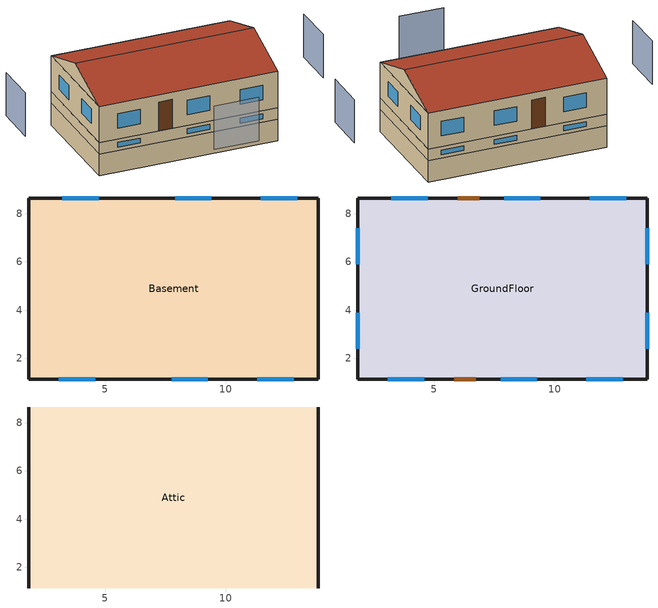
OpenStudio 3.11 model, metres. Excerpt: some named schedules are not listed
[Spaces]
Basement
 floor foundation (SFD_BasementFloor): 13.83,8.64 13.83,1.14 1.83,1.14 1.83,8.64 z-1.5
 wall outside (Surface 13 c tbd): 1.83,8.64 1.83,1.14 z0:0.8
 wall outside (Surface 14 c tbd): 13.83,8.64 1.83,8.64 z0:0.8
 wall outside (Surface 15 c tbd): 13.83,1.14 13.83,8.64 z0:0.8
 wall outside (Surface 17 c tbd): 1.83,1.14 13.83,1.14 z0:0.8
 wall foundation (SFD_1986-2012_BasementWall): 1.83,1.14 13.83,1.14 13.83,8.64 1.83,8.64 1.83,1.14 z-1.5:0
 window: 3.08,1.14 4.58,1.14 / 4.72,8.64 3.22,8.64 / 12.95,8.64 11.45,8.64 z0.23:0.57; 7.75,1.14 9.25,1.14 / 9.4,8.64 7.9,8.64 z0.23:0.56; 11.3,1.14 12.8,1.14 z0.24:0.57
GroundFloor
 floor to Basement: 13.83,8.64 13.83,1.14 1.83,1.14 1.83,8.64 z0.8
 wall outside (Surface 8 c tbd): 13.83,8.64 1.83,8.64 z0.8:3.3
 wall outside (Surface 11 c tbd): 13.83,1.14 13.83,8.64 z0.8:3.3
 wall outside (Surface 12 c tbd): 1.83,8.64 1.83,1.14 z0.8:3.3
 wall outside (Surface 10 c tbd): 1.83,1.14 13.83,1.14 z0.8:3.3
 window: 3.08,1.14 4.58,1.14 / 7.75,1.14 9.25,1.14 / 11.3,1.14 12.8,1.14 / 13.83,2.39 13.83,3.89 / 13.83,5.89 13.83,7.39 / 9.4,8.64 7.9,8.64 / 4.73,8.64 3.23,8.64 / 12.95,8.64 11.45,8.64 / 1.83,7.4 1.83,5.9 / 1.83,3.9 1.83,2.4 z1.55:2.55
 door: 5.83,1.14 6.73,1.14 / 6.87,8.64 5.97,8.64 z0.8:2.8
Attic
 floor to GroundFloor: 13.83,8.64 13.83,1.14 1.83,1.14 1.83,8.64 z3.3
 wall outside: 13.83,4.89,4.55 13.83,1.14,3.3 13.83,8.64,3.3; 1.83,4.89,4.55 1.83,8.64,3.3 1.83,1.14,3.3
 roof outside: 1.83,4.89,4.55 1.83,1.14,3.3 13.83,1.14,3.3 13.83,4.89,4.55; 1.83,4.89,4.55 13.83,4.89,4.55 13.83,8.64,3.3 1.83,8.64,3.3
shading: -2.17,3.39 -2.17,6.39 / 10.83,-2.86 7.83,-2.86 / 17.83,6.39 17.83,3.39 z1:4
[Building]
Building 1: Default Construction Set=SFD_1986-2012_ConstructionSet
[Site]
MONTREAL INTL A: Latitude {deg}=45.47; Longitude {deg}=-73.74; Time Zone {hr}=-5; Elevation {m}=36
[ClimateZones]
Climate Zone Institution Name 1=ASHRAE; Climate Zone Document Name 1=ANSI/ASHRAE Standard 169; Climate Zone Document Year 1=2006; Climate Zone Value 1=6A; Climate Zone Institution Name 2=CEC; Climate Zone Document Name 2=California Climate Zone Descriptions; Climate Zone Document Year 2=1995
[SizingPeriod:DesignDay] Barometric Pressure {Pa}=100893; Rain Indicator=No; Snow Indicator=No; Day of Month=21; Daylight Saving Time Indicator=No; Humidity Condition Type=Wetbulb; Dry-Bulb Temperature Range Modifier Type=DefaultMultipliers
Name | Maximum Dry-Bulb Temperature {C} | Daily Dry-Bulb Temperature Range {deltaC} | Wind Speed {m/s} | Wind Direction {deg} | Sky Clearness | Month | Day Type | Wetbulb or DewPoint at Maximum Dry-Bulb {C} | Solar Model Indicator | ASHRAE Clear Sky Optical Depth for Beam Irradiance | ASHRAE Clear Sky Optical Depth for Diffuse Irradiance
Montreal-Trudeau Intl AP Ann Htg 99% Condns DB | -20.2 | 0 | 4.3 | 260 | 0 | 1 | WinterDesignDay | -20.2 | ASHRAEClearSky
Montreal-Trudeau Intl AP Ann Clg .4% Condns DB=>MWB | 30.3 | 8.8 | 5.4 | 230 |  | 7 | SummerDesignDay | 22.1 | ASHRAETau | 0.431 | 2.246
[Material]
Name | Roughness | Thickness {m} | Conductivity {W/m-K} | Density {kg/m3} | Specific Heat {J/kg-K} | Solar Absorptance | Visible Absorptance | Thermal Absorptance
Wood frame wall 2x4 uninsulated | Smooth | 0.089 | 0.409 | 154.65 | 1626.3
Wood Furnishing | Smooth | 0.075 | 0.12 | 540 | 1210 | 0.5 | 0.5
Cladding-vinyl; Cladding-vinyl 1 | Smooth | 0.0095 | 0.086 | 200 | 1000 | 0.5 | 0.5
Wood frame wall 2x4 insulated | Smooth | 0.089 | 0.073 | 165.2 | 1571.76
Heavy Concrete 150 mm | Smooth | 0.1524 | 1.95 | 2240 | 900 | 0.3 | 0.5
Heavy Concrete 200 mm | Smooth | 0.2032 | 1.95 | 2240 | 900 | 0.3 | 0.5
Insulation 45 mm | Smooth | 0.0445 | 0.046 | 19 | 960
Bulk insulation-cellulose 160 mm | Smooth | 0.1581 | 0.046 | 20 | 1400
Wood frame roof 2x10 insulated | Smooth | 0.235 | 0.16 | 96 | 1515
Insulation panel 80 mm | Smooth | 0.08 | 0.03 | 43 | 1210
Gypsum Board 1; Gypsum Board 2; Gypsum Board 3 | Smooth | 0.0127 | 0.16 | 800 | 1090 | 0.3 | 0.5
Plywood 1; Plywood 2; Plywood 3 | Smooth | 0.0159 | 0.12 | 544 | 1210 | 0.5 | 0.5
Plaster 1 | Smooth | 0.005 | 0.071 | 1860 | 840 | 0.3 | 0.5
Shingles asphalt 1; Shingles asphalt 2; Shingles asphalt 3 | Smooth | 0.0032 | 0.04 | 1120 | 1260 | 0.5 | 0.5
Wood Flooring 1; Wood Flooring 2 | Smooth | 0.019 | 0.17 | 700 | 1630 | 0.5 | 0.2
Wood frame roof 2x10 uninsulated 1; Wood frame roof 2x10 uninsulated 2 | Smooth | 0.235 | 1.1557 | 80.994 | 1621.88
XPS 25mm | Rough | 0.0254 | 0.029 | 28 | 1450 | 0.7 |  | 0.9
Surface 10 m tbd; Surface 8 m tbd | Smooth | 0.0677351 | 0.073 | 165.2 | 1571.76
Surface 11 m tbd; Surface 12 m tbd | Smooth | 0.0676402 | 0.073 | 165.2 | 1571.76
Surface 13 m tbd; Surface 15 m tbd | Smooth | 0.0343152 | 0.03 | 43 | 1210
Surface 14 m tbd; Surface 17 m tbd | Smooth | 0.0224083 | 0.03 | 43 | 1210
[Material:AirGap]
Air Layer 1: Thermal Resistance {m2-K/W}=0.15
[Construction]
SFD_Furnishing: Wood Furnishing
SFD_BasementFloor: Heavy Concrete 150 mm
SFD_Window_old-construction: SFD_Window_old-construction
SFD_Door_old-construction: SFD_Door_old-construction
SFD_IntWall 1: Gypsum Board 1, Air Layer 1, Wood frame wall 2x4 uninsulated, Air Layer 1, Gypsum Board 1
SFD_1986-2012_ExtWall: Cladding-vinyl 1, Air Layer 1, Plywood 1, Wood frame wall 2x4 insulated, Insulation 45 mm, Air Layer 1, Gypsum Board 1
SFD_1986-2012_BasementWallAboveGround: Plaster 1, Heavy Concrete 200 mm, Insulation panel 80 mm, Air Layer 1, Gypsum Board 1
SFD_Roof 1: Shingles asphalt 1, Plywood 1
SFD_IntFloor 1: Wood Flooring 1, Plywood 1, Wood frame roof 2x10 uninsulated 1, Gypsum Board 1
SFD_IntCeiling 1: Gypsum Board 1, Wood frame roof 2x10 uninsulated 1, Plywood 1, Wood Flooring 1
SFD_1986-2012_BasementWall: Heavy Concrete 200 mm, Insulation panel 80 mm, Gypsum Board 1
SFD_IntWall 2: Gypsum Board 2, Air Layer 1, Wood frame wall 2x4 uninsulated, Air Layer 1, Gypsum Board 2
SFD_1986-2012_ExtWall 4: Cladding-vinyl, Air Layer 1, Plywood 2, Wood frame wall 2x4 insulated, Insulation 45 mm, Air Layer 1, Gypsum Board 2
SFD_Roof 2: Shingles asphalt 2, Plywood 2
SFD_1986-2012_AtticFloor: Bulk insulation-cellulose 160 mm, Plywood 2, Wood frame roof 2x10 insulated, Gypsum Board 2
SFD_1986-2012_CeilingToAttic: Gypsum Board 2, Wood frame roof 2x10 insulated, Plywood 2, Bulk insulation-cellulose 160 mm
SFD_1986-2012_BasementWall 4: Heavy Concrete 200 mm, Insulation panel 80 mm, Air Layer 1, Gypsum Board 2
SFD_IntWall 3: Gypsum Board 3, Air Layer 1, Wood frame wall 2x4 uninsulated, Air Layer 1, Gypsum Board 3
SFD_1986-2012_ExtWall 3: Cladding-vinyl, Air Layer 1, Plywood 3, Wood frame wall 2x4 insulated, Insulation 45 mm, Air Layer 1, Gypsum Board 3
SFD_Roof 3: Shingles asphalt 3, Plywood 3
SFD_IntFloor 2: Wood Flooring 2, Plywood 3, Wood frame roof 2x10 uninsulated 2, Gypsum Board 3
SFD_IntCeiling 2: Gypsum Board 3, Wood frame roof 2x10 uninsulated 2, Plywood 3, Wood Flooring 2
SFD_1986-2012_BasementWall 5: Heavy Concrete 200 mm, Insulation panel 80 mm, Air Layer 1, Gypsum Board 3
Surface 10 c tbd: Cladding-vinyl, Air Layer 1, Plywood 3, Surface 10 m tbd, Insulation 45 mm, Air Layer 1, Gypsum Board 3
Surface 11 c tbd: Cladding-vinyl, Air Layer 1, Plywood 3, Surface 11 m tbd, Insulation 45 mm, Air Layer 1, Gypsum Board 3
Surface 12 c tbd: Cladding-vinyl, Air Layer 1, Plywood 3, Surface 12 m tbd, Insulation 45 mm, Air Layer 1, Gypsum Board 3
Surface 13 c tbd: Plaster 1, Heavy Concrete 200 mm, Surface 13 m tbd, Air Layer 1, Gypsum Board 1
Surface 14 c tbd: Plaster 1, Heavy Concrete 200 mm, Surface 14 m tbd, Air Layer 1, Gypsum Board 1
Surface 15 c tbd: Plaster 1, Heavy Concrete 200 mm, Surface 15 m tbd, Air Layer 1, Gypsum Board 1
Surface 17 c tbd: Plaster 1, Heavy Concrete 200 mm, Surface 17 m tbd, Air Layer 1, Gypsum Board 1
Surface 8 c tbd: Cladding-vinyl, Air Layer 1, Plywood 3, Surface 8 m tbd, Insulation 45 mm, Air Layer 1, Gypsum Board 3
[WindowMaterial:SimpleGlazingSystem]
SFD_Window_old-construction: U-Factor {W/m2-K}=2.94; Solar Heat Gain Coefficient=0.6; Visible Transmittance=0.8
[Material:NoMass]
SFD_Door_old-construction: Roughness=Smooth; Thermal Resistance {m2-K/W}=0.8
[DefaultSurfaceConstructions]
Name | Floor Construction | Wall Construction | Roof Ceiling Construction
Default Surface Constructions 64 | SFD_BasementFloor | SFD_1986-2012_ExtWall 4 | SFD_Roof 2
Default Surface Constructions 65 | SFD_1986-2012_AtticFloor | SFD_IntWall 2 | SFD_1986-2012_CeilingToAttic
Default Surface Constructions 66 | SFD_BasementFloor | SFD_1986-2012_BasementWall 4
Default Surface Constructions 13 | SFD_BasementFloor | SFD_1986-2012_ExtWall 3 | SFD_Roof 3
Default Surface Constructions 14 | SFD_IntFloor 2 | SFD_IntWall 3 | SFD_IntCeiling 2
Default Surface Constructions 15 | SFD_BasementFloor | SFD_1986-2012_BasementWall 5
Default Surface Constructions 43 | SFD_BasementFloor | SFD_1986-2012_BasementWallAboveGround | SFD_Roof 1
Default Surface Constructions 44 | SFD_IntFloor 1 |  | SFD_IntCeiling 1
Default Surface Constructions 45 | SFD_BasementFloor | SFD_1986-2012_BasementWall
[DefaultSubSurfaceConstructions]
Name | Fixed Window Construction | Operable Window Construction | Door Construction
Default Sub Surface Constructions 44; Default Sub Surface Constructions 9; Default Sub Surface Constructions 29 | SFD_Window_old-construction | SFD_Window_old-construction | SFD_Door_old-construction
Default Sub Surface Constructions 22; Default Sub Surface Constructions 10; Default Sub Surface Constructions 30
[DefaultConstructionSet]
Name | Default Exterior Surface Constructions | Default Interior Surface Constructions | Default Ground Contact Surface Constructions | Default Exterior SubSurface Constructions | Default Interior SubSurface Constructions | Interior Partition Construction | Adiabatic Surface Construction
SFD_1986-2012_ConstructionSet-Basement | Default Surface Constructions 43 | Default Surface Constructions 44 | Default Surface Constructions 45 | Default Sub Surface Constructions 29 | Default Sub Surface Constructions 30 | SFD_IntWall 1 | SFD_1986-2012_ExtWall
SFD_1986-2012_ConstructionSet-Attic | Default Surface Constructions 64 | Default Surface Constructions 65 | Default Surface Constructions 66 | Default Sub Surface Constructions 44 | Default Sub Surface Constructions 22 | SFD_IntWall 2 | SFD_1986-2012_ExtWall 4
SFD_1986-2012_ConstructionSet | Default Surface Constructions 13 | Default Surface Constructions 14 | Default Surface Constructions 15 | Default Sub Surface Constructions 9 | Default Sub Surface Constructions 10 | SFD_IntWall 3 | SFD_1986-2012_ExtWall 3
[ThermostatSetpoint:DualSetpoint] Heating Setpoint Temperature Schedule=Residential HtgSetpoint; Cooling Setpoint Temperature Schedule=Residential ClgSetpoint
Thermostat Setpoint Dual Setpoint 1; Thermostat Setpoint Dual Setpoint 2
[ShadingControl]
Shading Control 1: Shading Type=InteriorBlind; Multiple Surface Control Type=Sequential
[Space]
Name | Space Type | Thermal Zone
Basement | SFD_Basement_SpaceType | Basement_Th
GroundFloor | SFD_MainFloors_SpaceType | GroundFloor_Th
Attic | SFD_Attic_SpaceType | Attic_Th
[ThermalZone] Use Ideal Air Loads=No
Name | Thermostat
Basement_Th | Thermostat Setpoint Dual Setpoint 1
GroundFloor_Th | Thermostat Setpoint Dual Setpoint 2
Attic_Th
[Sizing:Zone] Zone Cooling Design Supply Air Temperature Input Method=SupplyAirTemperature; Zone Cooling Design Supply Air Temperature {C}=14; Zone Cooling Design Supply Air Temperature Difference {deltaC}=11.11; Zone Heating Design Supply Air Temperature Input Method=SupplyAirTemperature; Zone Heating Design Supply Air Temperature {C}=40; Zone Heating Design Supply Air Temperature Difference {deltaC}=11.11; Zone Cooling Design Supply Air Humidity Ratio {kg-H2O/kg-air}=0.0085; Zone Heating Design Supply Air Humidity Ratio {kg-H2O/kg-air}=0.008; Cooling Design Air Flow Method=DesignDay; Heating Design Air Flow Method=DesignDay; Account for Dedicated Outdoor Air System=No; Dedicated Outdoor Air System Control Strategy=NeutralSupplyAir; Dedicated Outdoor Air Low Setpoint Temperature for Design {C}=autosize; Dedicated Outdoor Air High Setpoint Temperature for Design {C}=autosize; Zone Load Sizing Method=Sensible Load Only No Latent Load; Zone Latent Cooling Design Supply Air Humidity Ratio Input Method=HumidityRatioDifference; Zone Cooling Design Supply Air Humidity Ratio Difference {kgWater/kgDryAir}=0.005; Zone Latent Heating Design Supply Air Humidity Ratio Input Method=HumidityRatioDifference; Zone Humidification Design Supply Air Humidity Ratio Difference {kgWater/kgDryAir}=0.005; Sizing Option=Coincident; Heating Coil Sizing Method=None; Maximum Heating Capacity To Cooling Load Sizing Ratio {W/W}=1
Basement_Th; GroundFloor_Th; Attic_Th
[Zone equipment]
Basement_Th: Elec Baseboard
GroundFloor_Th: Elec Baseboard 1, Cycling PTAC DX Clg Elec Htg, Sub Surface 1_WindandStackOpenArea, Sub Surface 2_WindandStackOpenArea, Sub Surface 3_WindandStackOpenArea, Sub Surface 12_WindandStackOpenArea, Sub Surface 13_WindandStackOpenArea, Sub Surface 8_WindandStackOpenArea, Sub Surface 11_WindandStackOpenArea, Sub Surface 9_WindandStackOpenArea, Sub Surface 17_WindandStackOpenArea, Sub Surface 18_WindandStackOpenArea
[Exterior:Lights:Definition]
SFD_ExteriorLights: Design Level {W}=38.5
[Exterior:Lights]
Exterior Lights 1: Exterior Lights Definition=SFD_ExteriorLights; Schedule=Exterior Lighting Schedule
[ZoneHVAC:Baseboard:Convective:Electric] Availability Schedule=Always On Discrete hvac_library; Nominal Capacity {W}=autosize; Efficiency=1
Elec Baseboard; Elec Baseboard 1
[ZoneHVAC:PackagedTerminalAirConditioner]
Cycling PTAC DX Clg Elec Htg: Availability Schedule=Always On Discrete hvac_library; Supply Air Flow Rate During Cooling Operation {m3/s}=Autosize; Supply Air Flow Rate During Heating Operation {m3/s}=Autosize; Supply Air Flow Rate When No Cooling or Heating is Needed {m3/s}=Autosize; No Load Supply Air Flow Rate Control Set To Low Speed=Yes; Outdoor Air Flow Rate During Cooling Operation {m3/s}=Autosize; Outdoor Air Flow Rate During Heating Operation {m3/s}=Autosize; Outdoor Air Flow Rate When No Cooling or Heating is Needed {m3/s}=Autosize; Supply Air Fan=Cycling Elec PTAC Fan; Heating Coil=Cycling PTAC Elec Htg Coil; Cooling Coil=Cycling Elec PTAC 1 Spd DX Clg Coil; Fan Placement=DrawThrough; Supply Air Fan Operating Mode Schedule=Cycling PTAC Fan Mode Always Zero
[Fan:OnOff]
Cycling Elec PTAC Fan: Availability Schedule=Always On Discrete hvac_library; Fan Total Efficiency=0.6; Pressure Rise {Pa}=250; Maximum Flow Rate {m3/s}=autosize; Motor Efficiency=0.8; Motor In Airstream Fraction=1; Fan Power Ratio Function of Speed Ratio Curve=Fan On Off Power Curve 15; Fan Efficiency Ratio Function of Speed Ratio Curve=Fan On Off Efficiency Curve 15
[Coil:Heating:Electric]
Cycling PTAC Elec Htg Coil: Availability Schedule=Always On Discrete hvac_library; Nominal Capacity {W}=0
[Coil:Cooling:DX:SingleSpeed]
Cycling Elec PTAC 1 Spd DX Clg Coil: Availability Schedule=Always On Discrete hvac_library; Rated Total Cooling Capacity {W}=autosize; Rated Sensible Heat Ratio=autosize; Rated COP {W/W}=2.5; Rated Air Flow Rate {m3/s}=autosize; Rated Evaporator Fan Power Per Volume Flow Rate 2017 {W/(m3/s)}=773.3; Rated Evaporator Fan Power Per Volume Flow Rate 2023 {W/(m3/s)}=934.4; Total Cooling Capacity Function of Temperature Curve=Curve Biquadratic 29; Total Cooling Capacity Function of Flow Fraction Curve=Curve Quadratic 35; Energy Input Ratio Function of Temperature Curve=Curve Biquadratic 30; Energy Input Ratio Function of Flow Fraction Curve=Curve Quadratic 36; Part Load Fraction Correlation Curve=Curve Quadratic 37; Minimum Outdoor Dry-Bulb Temperature for Compressor Operation {C}=-25; Nominal Time for Condensate Removal to Begin {s}=0; Ratio of Initial Moisture Evaporation Rate and Steady State Latent Capacity=0; Maximum Cycling Rate {cycles/hr}=0; Latent Capacity Time Constant {s}=0; Condenser Type=AirCooled; Evaporative Condenser Effectiveness=0; Evaporative Condenser Air Flow Rate {m3/s}=Autosize; Evaporative Condenser Pump Rated Power Consumption {W}=Autosize; Crankcase Heater Capacity {W}=0; Maximum Outdoor Dry-Bulb Temperature for Crankcase Heater Operation {C}=0; Basin Heater Capacity {W/K}=0; Basin Heater Setpoint Temperature {C}=10
[InternalMass:Definition]
Name | Construction | Design Level Calculation Method | Surface Area {m2} | Surface Area per Space Floor Area
SFD_IntWalls | SFD_IntWall 1 | SurfaceArea | 80
SFD_InternalMassFurnishing | SFD_Furnishing | SurfaceArea/Area |  | 2
[People:Definition]
SFD_People: Number of People Calculation Method=People; Number of People {people}=2.84; Fraction Radiant=0.3
[Lights:Definition]
SFD_InteriorLighting: Design Level Calculation Method=LightingLevel; Lighting Level {W}=301.7; Fraction Radiant=0.4; Fraction Visible=0.2
[ElectricEquipment:Definition] Design Level Calculation Method=EquipmentLevel
Name | Design Level {W} | Fraction Radiant | Fraction Lost | Fraction Latent
SFD_Dishwasher | 118.5 | 0.2
SFD_Dryer | 619.1 | 0.2 | 0.8
SFD_Freezer | 53.4 | 0.2
SFD_StoveTopOven | 473.8 | 0.2
SFD_WashingMachine | 59.9 | 0.2
SFD_Refrigerator | 160.3 | 0.2
SFD_OtherEquipment | 1847.3 | 0.2 |  | 0
SFD_HWElectricConsumption | 1184.1 |  | 0.99
[SpaceType]
Name | Default Construction Set
SFD_MainFloors_SpaceType
SFD_Basement_SpaceType | SFD_1986-2012_ConstructionSet-Basement
SFD_Attic_SpaceType | SFD_1986-2012_ConstructionSet-Attic
[InternalMass] Multiplier=1
Name | Internal Mass Definition | Space or SpaceType
MainFloors_IntWalls | SFD_IntWalls | SFD_MainFloors_SpaceType
MainFloors_InternalMassFurnishing | SFD_InternalMassFurnishing | SFD_MainFloors_SpaceType
Basement_InternalMassFurnishing | SFD_InternalMassFurnishing | SFD_Basement_SpaceType
Basement_IntWalls | SFD_IntWalls | SFD_Basement_SpaceType
[People] People Definition=SFD_People; Number of People Schedule=Residential Occupancy; Activity Level Schedule=Residential Occupant Activity; Clothing Insulation Calculation Method=ClothingInsulationSchedule; Multiplier=0.5
Name | Space or SpaceType
MainFloors_People | SFD_MainFloors_SpaceType
Basement_People | SFD_Basement_SpaceType
[Lights] Lights Definition=SFD_InteriorLighting; Schedule=Interior Lighting Schedule; Fraction Replaceable=1; Multiplier=0.5
Name | Space or SpaceType
MainFloors_InteriorLighting | SFD_MainFloors_SpaceType
Basement_InteriorLighting | SFD_Basement_SpaceType
[ElectricEquipment] Multiplier=0.5
Name | Electric Equipment Definition | Space or SpaceType | Schedule
MainFloors_Dishwasher | SFD_Dishwasher | SFD_MainFloors_SpaceType | Dishwasher Schedule
MainFloors_Dryer | SFD_Dryer | SFD_MainFloors_SpaceType | Dryer Schedule
MainFloors_Freezer | SFD_Freezer | SFD_MainFloors_SpaceType | Freezer Schedule
MainFloors_StoveTopOven | SFD_StoveTopOven | SFD_MainFloors_SpaceType | Stovetop Schedule
MainFloors_WashingMachine | SFD_WashingMachine | SFD_MainFloors_SpaceType | Washer Schedule
MainFloors_Refrigerator | SFD_Refrigerator | SFD_MainFloors_SpaceType | Fridge Schedule
MainFloors_OtherEquipment | SFD_OtherEquipment | SFD_MainFloors_SpaceType | Other Electric Charges Schedule
MainFloors_HWElectricConsumption | SFD_HWElectricConsumption | SFD_MainFloors_SpaceType | Hot Water Tank Electric Load Schedule
Basement_Freezer | SFD_Freezer | SFD_Basement_SpaceType | Freezer Schedule
Basement_OtherEquipment | SFD_OtherEquipment | SFD_Basement_SpaceType | Other Electric Charges Schedule
Basement_Dryer | SFD_Dryer | SFD_Basement_SpaceType | Dryer Schedule
Basement_StoveTopOven | SFD_StoveTopOven | SFD_Basement_SpaceType | Stovetop Schedule
Basement_WashingMachine | SFD_WashingMachine | SFD_Basement_SpaceType | Washer Schedule
Basement_Dishwasher | SFD_Dishwasher | SFD_Basement_SpaceType | Dishwasher Schedule
Basement_HWElectricConsumption | SFD_HWElectricConsumption | SFD_Basement_SpaceType | Hot Water Tank Electric Load Schedule
Basement_Refrigerator | SFD_Refrigerator | SFD_Basement_SpaceType | Fridge Schedule
[SpaceInfiltration:DesignFlowRate] Density Basis=Outdoor
Name | Space or SpaceType | Design Flow Rate Calculation Method | Flow per Exterior Surface Area {m3/s-m2} | Air Changes per Hour {1/hr} | Constant Term Coefficient | Temperature Term Coefficient | Velocity Term Coefficient | Velocity Squared Term Coefficient | Design Flow Rate {m3/s}
Attic Ventilation | SFD_Attic_SpaceType | AirChanges/Hour | 0 | 3 | 0.606 | 0.03636 | 0.1177 | 0
Air exhaust-intake compensation | SFD_MainFloors_SpaceType | Flow/Space |  |  |  |  |  |  | 0.002
[SpaceInfiltration:EffectiveLeakageArea]
SFD_ELA_1986-2012: Space or SpaceType=SFD_MainFloors_SpaceType; Effective Air Leakage Area {cm2}=197.49; Stack Coefficient=0.000145; Wind Coefficient=0.000174
[ZoneVentilation:WindandStackOpenArea] Opening Area {m2}=1.5; Opening Area Fraction Schedule=SFD Window Opening Fraction; Opening Effectiveness=autocalculate; Height Difference {m}=0.25; Discharge Coefficient for Opening=autocalculate; Minimum Indoor Temperature {C}=21; Maximum Indoor Temperature {C}=40; Delta Temperature {deltaC}=-100; Minimum Outdoor Temperature {C}=21; Maximum Outdoor Temperature {C}=24; Maximum Wind Speed {m/s}=10
Name | Effective Angle {deg}
Sub Surface 1_WindandStackOpenArea; Sub Surface 2_WindandStackOpenArea; Sub Surface 3_WindandStackOpenArea | 180
Sub Surface 12_WindandStackOpenArea; Sub Surface 13_WindandStackOpenArea | 90
Sub Surface 8_WindandStackOpenArea; Sub Surface 11_WindandStackOpenArea; Sub Surface 9_WindandStackOpenArea | 0
Sub Surface 17_WindandStackOpenArea; Sub Surface 18_WindandStackOpenArea | 270
[Foundation:Kiva:Settings]
Soil Conductivity {W/m-K}=1.9; Soil Density {kg/m3}=1920; Soil Specific Heat {J/kg-K}=1425; Ground Solar Absorptivity=0.4; Ground Thermal Absorptivity=0.9; Ground Surface Roughness {m}=0.03; Deep-Ground Boundary Condition=GroundWater; Deep-Ground Depth {m}=10
[Foundation:Kiva]
KIVA Foundation Floor Surface 1: Interior Horizontal Insulation Material=XPS 25mm; Interior Horizontal Insulation Width {m}=0.6
[SurfaceProperty:ExposedFoundationPerimeter]
Surface 1: Exposed Perimeter Calculation Method=TotalExposedPerimeter; Total Exposed Perimeter {m}=39
[Schedule:Constant]
Always On Discrete hvac_library: Value=1
[Schedule:Ruleset]
Residential Occupant Activity: Default Day Schedule=Large Office Activity Default Schedule; Summer Design Day Schedule=Large Office Activity Summer Design Day; Winter Design Day Schedule=Large Office Activity Winter Design Day
Residential HtgSetpoint: Default Day Schedule=Schedule Day 1
Residential ClgSetpoint: Default Day Schedule=Schedule Day 2
Cycling PTAC Fan Mode Always Zero: Default Day Schedule=Cycling PTAC Fan Mode Sch Default
Residential Occupancy: Default Day Schedule=Schedule Day 29
SFD Window Opening Fraction: Default Day Schedule=Schedule Day 40
[Schedule:Day]
Large Office Activity Default Schedule: No, 7, 0, 70, 23, 0, 130, 24, 0, 70
Large Office Activity Summer Design Day; Large Office Activity Winter Design Day: No, 24, 0, 150
Schedule Day 1: No, 8, 0, 18, 21, 0, 21, 24, 0, 18
Schedule Day 2: No, 24, 0, 25
Cycling PTAC Fan Mode Sch Default: No, 24, 0, 0
Schedule Day 29: No, 8, 0, 1, 13, 0, 0.82, 14, 0, 0.77, 16, 0, 0.74, 17, 0, 0.8, 18, 0, 0.95, 19, 0, 1, 20, 0, 0.98, 21, 0, 0.94, 24, 0, 1
Schedule Day 30: No, 8, 0, 1, 9, 0, 0.89, 13, 0, 0.95, 14, 0, 0.89, 16, 0, 0.83, 17, 0, 0.85, 18, 0, 0.95, 19, 0, 1, 20, 0, 0.98, 21, 0, 0.94, 24, 0, 1
Schedule Day 40: No, 24, 0, 0.3
[Curve:Exponent]
Fan On Off Power Curve 15: Coefficient1 Constant=1; Coefficient2 Constant=0; Coefficient3 Constant=0; Minimum Value of x=0; Maximum Value of x=1
[Curve:Cubic]
Fan On Off Efficiency Curve 15: Coefficient1 Constant=1; Coefficient2 x=0; Coefficient3 x**2=0; Coefficient4 x**3=0; Minimum Value of x=0; Maximum Value of x=1
[Curve:Biquadratic] Minimum Value of x=17; Maximum Value of x=22; Minimum Value of y=13; Maximum Value of y=46
Name | Coefficient1 Constant | Coefficient2 x | Coefficient3 x**2 | Coefficient4 y | Coefficient5 y**2 | Coefficient6 x*y
Curve Biquadratic 29 | 0.942588 | 0.00954335 | 0.00068377 | -0.0110427 | 5.249e-06 | -9.72e-06
Curve Biquadratic 30 | 0.342414 | 0.034885 | -0.0006237 | 0.00497722 | 0.000437951 | -0.000728028
[Curve:Quadratic]
Name | Coefficient1 Constant | Coefficient2 x | Coefficient3 x**2 | Minimum Value of x | Maximum Value of x
Curve Quadratic 35 | 0.8 | 0.2 | 0 | 0.5 | 1.5
Curve Quadratic 36 | 1.1552 | -0.1808 | 0.0256 | 0.5 | 1.5
Curve Quadratic 37 | 0.85 | 0.15 | 0 | 0 | 1
[Schedule:Rule]
Schedule Rule 5: Schedule Ruleset=Residential Occupancy; Rule Order=0; Day Schedule=Schedule Day 30; Apply Sunday=Yes; Apply Saturday=Yes
